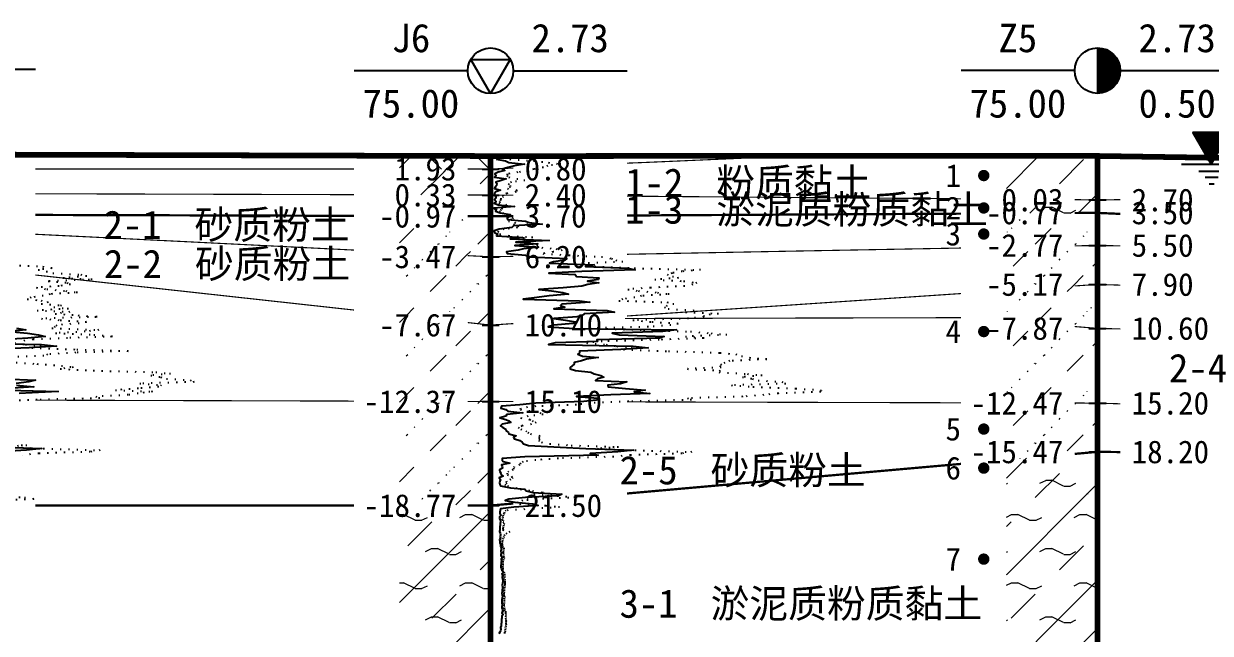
# Model space of a CAD drawing. Extents: x -37 to 3540, y -1485 to 297.
# Drawn here: x 554.8 to 659.1, y 175.8 to 229.4 of the extents above; entities that cross this region are included whole.
import ezdxf
from ezdxf.enums import TextEntityAlignment as Align

# ---------------------------------------------------------------- set-up
doc = ezdxf.new("R2010")
doc.units = 0
doc.linetypes.add('DOT', pattern=[6.35, 0, -6.35])
doc.layers.get('0').update_dxf_attribs({"linetype": 'CONTINUOUS'})
for name, color, linetype in [('CURVE', 200, 'CONTINUOUS'), ('HOLE', 41, 'CONTINUOUS'), ('SAMPLE', 1, 'CONTINUOUS'), ('STRATUM', 241, 'CONTINUOUS')]:
    doc.layers.add(name, color=color, linetype=linetype)
doc.layers.add('HATCH', color=7, linetype='CONTINUOUS', lineweight=13)
doc.styles.add('ST', font='')
doc.styles.get('ST').set_extended_font_data('SimSun')
pattern_1 = [(45, (468.7487, 0), (-4.24264, 4.24264), [10, 0]), (45, (469.8097, -3.182), (-2.12132, 6.36396), [3, -3])]
pattern_2 = [(45, (468.7487, 0), (-7e-07, 6.99998), [1.97196, -7.92754]), (45, (471.5615, 2.829), (-7e-07, 6.99998), [1.99367, -7.90583]), (45, (473.816, 5.082), (-7e-07, 6.99998), [1.81361, -8.08588]), (26.565, (468.7487, 3.5), (7, 7), [0.0965, -15.55598]), (36.8699, (469.4487, 4.2), (7, 7), [0.19775, -34.80225]), (315, (472.2487, 6.976), (6.99998, 1e-06), [0.03305, -9.86644]), (26.565, (472.2487, 0), (7, 7), [0.14475, -15.50773]), (26.565, (472.9487, 0.7), (7, 7), [0.10528, -15.5472]), (90, (473.299, 1.05), (-7, -5e-07), [0.02877, -6.97123]), (26.565, (473.6487, 1.4), (7, 7), [0.091, -31.21394]), (36.8699, (474.3487, 2.1), (7, 7), [0.11069, -34.88931]), (45, (475.0487, 2.8), (-2e-07, 6.99998), [0.10911, -9.79038]), (315, (475.663, 3.548), (6.99998, 1e-06), [0.03305, -9.86644]), (36.8699, (470.1487, 4.9), (7, 7), [0.10224, -34.89776]), (53.1301, (470.8487, 5.6), (14, 21), [0.13438, -34.86562]), (53.1301, (471.5487, 6.3), (14, 21), [0.12625, -34.87375])]
pattern_3 = [(45, (468.7487, 0), (-4.24264, 4.24264), [10, 0]), (45, (469.8097, -3.182), (-2.12132, 6.36396), [3, -3]), (26.565, (469.8228, -0.2536), (5.999823, 5.999812), [0.567, -12.849]), (0, (469.256, -0.2536), (0, 6), [0.567, -5.433]), (26.565, (467.1674, 0), (5.999823, 5.999812), [0.567, -12.849]), (0, (467.6745, 0.2536), (0, 6), [0.567, -5.433]), (153.435, (469.2558, -0.2536), (-5.999818, -5e-06), [1.134, -12.2826]), (26.565, (472.8228, 2.7464), (5.999823, 5.999812), [0.567, -12.849]), (0, (472.256, 2.7464), (0, 6), [0.567, -5.433]), (26.565, (470.1674, 3), (5.999823, 5.999812), [0.567, -12.849]), (0, (470.6745, 3.2536), (0, 6), [0.567, -5.433]), (153.435, (472.2558, 2.7464), (-5.999818, -5e-06), [1.134, -12.2826])]

# ---------------------------------------------------------------- blocks, each defined once
blk = doc.blocks.new('H_cpt_hole')
for p, q in [((-1.73, 1), (1.73, 1)), ((0, -2), (-1.73, 1)), ((1.73, 1), (0, -2))]:
    blk.add_line(p, q)
blk.add_circle((0, 0), 2)
blk = doc.blocks.new('H_sam_hole')
blk.add_line((0, 2), (0, -2))
at = {"const_width": 2}
blk.add_lwpolyline([(0, -1, 0.414214), (1, 0, 0.414214), (0, 1, 1)], format="xyb", dxfattribs=at)
blk.add_circle((0, 0), 2)
blk = doc.blocks.new('SampleSoilUndisturbed')
at = {"const_width": 0.5}
blk.add_lwpolyline([(-0.25, 0, 1), (0.25, 0, 1)], format="xyb", close=True, dxfattribs=at)
blk = doc.blocks.new('Gwl')
blk.add_lwpolyline([(0, 0, 0, 3.22, 0), (0, 2.79, 3.22, 3.22, 0)], format="xyseb")
blk.add_lwpolyline([(0, 0), (1.61, 2.79), (-1.61, 2.79)], close=True)
for points in [[(-2.63, 0), (3.61, 0)], [(3.93, 0), (4.21, 0)], [(4.53, 0), (4.8, 0)], [(5.09, 0), (9.99, 0)], [(-1.09, -0.61), (1.16, -0.61)], [(-0.54, -1.14), (0.61, -1.14)], [(-0.19, -1.74), (0.26, -1.74)]]:
    blk.add_lwpolyline(points)
at = {"style": 'ST', "width": 0.8}
blk.add_attdef('*GWL', (3.14, 0.45), '', height=2, dxfattribs=at)

msp = doc.modelspace()

# ---------------------------------------------------------------- hatches: boundary and pattern name
at = {"layer": 'HATCH'}
h = msp.add_hatch(dxfattribs=at)
h.set_pattern_fill('STT', color=50, style=0)
h.set_pattern_definition([(45, (468.7487, 0), (-2.12132, 2.12132), [10, 0]), (135, (468.7487, 0), (-2.12132, -2.12132), [10, 0])])
h.paths.add_polyline_path([(595.88, 217.75), (587.88, 217.78), (587.88, 216.61), (595.88, 216.61)])
h.paths.add_polyline_path([(586.67, 215.12), (593.37, 215.12), (593.37, 218.06), (586.67, 218.06)], flags=9)
h = msp.add_hatch(dxfattribs=at)
h.set_pattern_fill('FZNT', color=32, style=0)
h.set_pattern_definition(pattern_1)
h.paths.add_polyline_path([(595.88, 216.61), (595.13, 216.61), (587.88, 216.61), (587.88, 214.35), (595.88, 214.33)])
h.paths.add_polyline_path([(586.67, 212.84), (593.37, 212.84), (593.37, 215.77), (586.67, 215.77)], flags=9)
h.paths.add_polyline_path([(586.67, 215.12), (593.37, 215.12), (593.37, 218.06), (586.67, 218.06)], flags=9)
h = msp.add_hatch(dxfattribs=at)
h.set_pattern_fill('FZNT', color=32, style=0)
h.set_pattern_definition(pattern_1)
h.paths.add_polyline_path([(649.23, 217.76), (641.23, 217.76), (641.23, 213.96), (649.23, 213.9)])
h.paths.add_polyline_path([(640.02, 212.41), (646.71, 212.41), (646.71, 215.34), (640.02, 215.34)], flags=9)
h = msp.add_hatch(dxfattribs=at)
h.set_pattern_fill('YNFNT', color=251, style=0)
h.set_pattern_definition(pattern_3)
h.paths.add_polyline_path([(649.23, 213.9), (641.23, 213.96), (641.23, 212.71), (649.23, 212.76)])
h.paths.add_polyline_path([(638.59, 211.27), (646.71, 211.27), (646.71, 214.2), (638.59, 214.2)], flags=9)
h.paths.add_polyline_path([(640.02, 212.41), (646.71, 212.41), (646.71, 215.34), (640.02, 215.34)], flags=9)
h = msp.add_hatch(dxfattribs=at)
h.set_pattern_fill('SZFT', color=52, style=0)
h.set_pattern_definition(pattern_2)
h.paths.add_polyline_path([(595.88, 212.47), (587.88, 212.49), (587.88, 209.29), (595.88, 208.9)])
h.paths.add_polyline_path([(585.24, 207.41), (593.37, 207.41), (593.37, 210.34), (585.24, 210.34)], flags=9)
h.paths.add_polyline_path([(585.24, 210.98), (593.37, 210.98), (593.37, 213.91), (585.24, 213.91)], flags=9)
h = msp.add_hatch(dxfattribs=at)
h.set_pattern_fill('SZFT', color=52, style=0)
h.set_pattern_definition(pattern_2)
h.paths.add_polyline_path([(649.23, 212.76), (641.23, 212.71), (641.23, 209.75), (649.23, 209.9)])
h.paths.add_polyline_path([(638.59, 208.42), (646.71, 208.42), (646.71, 211.32), (638.59, 211.32)], flags=9)
h.paths.add_polyline_path([(638.59, 211.27), (646.71, 211.27), (646.71, 214.2), (638.59, 214.2)], flags=9)
h = msp.add_hatch(dxfattribs=at)
h.set_pattern_fill('SZFT', color=52, style=0)
h.set_pattern_definition(pattern_2)
h.paths.add_polyline_path([(649.23, 209.9), (641.23, 209.75), (641.23, 205.93), (649.23, 206.47)])
h.paths.add_polyline_path([(638.59, 204.98), (646.71, 204.98), (646.71, 207.9), (638.59, 207.9)], flags=9)
h.paths.add_polyline_path([(638.59, 208.42), (646.71, 208.42), (646.71, 211.32), (638.59, 211.32)], flags=9)
h = msp.add_hatch(dxfattribs=at)
h.set_pattern_fill('SZFT', color=52, style=0)
h.set_pattern_definition(pattern_2)
h.paths.add_polyline_path([(595.88, 208.9), (587.88, 209.29), (587.88, 203.78), (595.88, 202.9)])
h.paths.add_polyline_path([(585.24, 201.41), (593.37, 201.41), (593.37, 204.34), (585.24, 204.34)], flags=9)
h.paths.add_polyline_path([(585.24, 207.41), (593.37, 207.41), (593.37, 210.34), (585.24, 210.34)], flags=9)
h = msp.add_hatch(dxfattribs=at)
h.set_pattern_fill('SZFT', color=52, style=0)
h.set_pattern_definition(pattern_2)
h.paths.add_polyline_path([(649.23, 206.47), (641.23, 205.93), (641.23, 203.23), (649.23, 202.61)])
h.paths.add_polyline_path([(638.59, 201.12), (646.71, 201.12), (646.71, 204.06), (638.59, 204.06)], flags=9)
h.paths.add_polyline_path([(638.59, 204.98), (646.71, 204.98), (646.71, 207.9), (638.59, 207.9)], flags=9)
h = msp.add_hatch(dxfattribs=at)
h.set_pattern_fill('SZFT', color=52, style=0)
h.set_pattern_definition(pattern_2)
h.paths.add_polyline_path([(595.88, 202.9), (587.88, 203.78), (587.88, 196.21), (595.88, 196.18)])
h.paths.add_polyline_path([(583.81, 194.69), (593.37, 194.69), (593.37, 197.63), (583.81, 197.63)], flags=9)
h.paths.add_polyline_path([(585.24, 201.41), (593.37, 201.41), (593.37, 204.34), (585.24, 204.34)], flags=9)
h = msp.add_hatch(dxfattribs=at)
h.set_pattern_fill('SZFT', color=52, style=0)
h.set_pattern_definition(pattern_2)
h.paths.add_polyline_path([(649.23, 202.61), (641.23, 203.23), (641.23, 196.06), (649.23, 196.04)])
h.paths.add_polyline_path([(637.16, 194.56), (646.71, 194.56), (646.71, 197.47), (637.16, 197.47)], flags=9)
h.paths.add_polyline_path([(638.59, 201.12), (646.71, 201.12), (646.71, 204.06), (638.59, 204.06)], flags=9)
h = msp.add_hatch(dxfattribs=at)
h.set_pattern_fill('SZFT', color=52, style=0)
h.set_pattern_definition(pattern_2)
h.paths.add_polyline_path([(595.88, 196.18), (587.88, 196.21), (587.88, 187.04), (595.88, 187.04)])
h.paths.add_polyline_path([(583.81, 185.55), (593.37, 185.55), (593.37, 188.48), (583.81, 188.48)], flags=9)
h.paths.add_polyline_path([(583.81, 194.69), (593.37, 194.69), (593.37, 197.63), (583.81, 197.63)], flags=9)
h = msp.add_hatch(dxfattribs=at)
h.set_pattern_fill('SZFT', color=52, style=0)
h.set_pattern_definition(pattern_2)
h.paths.add_polyline_path([(649.23, 196.04), (641.23, 196.06), (641.23, 191.05), (649.23, 191.76)])
h.paths.add_polyline_path([(637.16, 190.27), (646.71, 190.27), (646.71, 193.19), (637.16, 193.19)], flags=9)
h.paths.add_polyline_path([(637.16, 194.56), (646.71, 194.56), (646.71, 197.47), (637.16, 197.47)], flags=9)
h = msp.add_hatch(dxfattribs=at)
h.set_pattern_fill('YNFNT', color=251, style=0)
h.set_pattern_definition(pattern_3)
h.paths.add_polyline_path([(649.23, 191.76), (641.23, 191.05), (641.23, 172.11), (649.23, 172.47)])
h.paths.add_polyline_path([(637.16, 170.98), (646.71, 170.98), (646.71, 173.91), (637.16, 173.91)], flags=9)
h.paths.add_polyline_path([(637.16, 190.27), (646.71, 190.27), (646.71, 193.19), (637.16, 193.19)], flags=9)
h = msp.add_hatch(dxfattribs=at)
h.set_pattern_fill('YNFNT', color=251, style=0)
h.set_pattern_definition(pattern_3)
h.paths.add_polyline_path([(595.88, 187.04), (595.13, 187.04), (587.88, 187.04), (587.88, 170.06), (595.88, 170.04)])
h.paths.add_polyline_path([(583.81, 168.55), (593.37, 168.55), (593.37, 171.48), (583.81, 171.48)], flags=9)
h.paths.add_polyline_path([(583.81, 185.55), (593.37, 185.55), (593.37, 188.48), (583.81, 188.48)], flags=9)

# ---------------------------------------------------------------- linework, layer by layer
at = {"layer": 'CURVE', "color": 30, "linetype": 'Continuous'}
for points in [[(596.37, 217.47), (597.18, 217.33), (597.5, 217.18), (598.85, 217.04), (597.99, 216.9), (597.39, 216.76), (596.89, 216.61), (597.14, 216.47), (596.56, 216.33), (596.26, 216.18), (596.37, 216.04), (596.22, 215.9), (597.25, 215.76), (596.8, 215.61), (596.33, 215.47), (596.43, 215.33), (596.39, 215.18), (596.31, 215.04), (596.24, 214.9), (596.75, 214.76), (596.34, 214.61), (596.23, 214.47), (596.26, 214.33), (596.33, 214.18), (596.35, 214.04), (596.22, 213.9), (596.37, 213.76), (596.21, 213.61), (596.55, 213.47), (597.97, 213.33), (596.18, 213.18), (596.41, 213.04), (596.31, 212.9), (596.72, 212.75), (597.61, 212.61), (597.56, 212.47), (597.34, 212.33), (597.37, 212.18), (598.94, 212.04), (599.27, 211.9), (600.43, 211.76), (597.9, 211.61), (597.74, 211.47), (596.63, 211.33), (596.19, 211.18), (596.23, 211.04), (596.5, 210.9), (596.39, 210.75), (598.69, 210.61), (597.6, 210.47), (601.02, 210.33), (598.11, 210.18), (600.03, 210.04), (598.02, 209.9), (600.1, 209.76), (598.79, 209.61), (598.3, 209.47), (597.29, 209.33), (597.35, 209.18), (598.94, 209.04), (599.37, 208.9), (602.58, 208.75), (602.4, 208.61), (601.42, 208.47), (601.07, 208.33), (604.98, 208.18), (604.22, 208.04), (607.95, 207.9), (608.6, 207.75), (603.9, 207.61), (600.99, 207.47), (603.33, 207.33), (603.43, 207.18), (605.4, 207.04), (605.37, 206.9), (604.39, 206.76), (605.4, 206.61), (604.42, 206.47), (603.9, 206.33), (602.25, 206.18), (600.12, 206.04), (601.24, 205.9), (602.22, 205.76), (602.72, 205.61), (601.03, 205.47), (599.96, 205.33), (598.74, 205.18), (603.71, 205.04), (604.6, 204.9), (602.14, 204.75), (602.03, 204.61), (602.4, 204.47), (601.43, 204.33), (606.14, 204.18), (606.76, 204.04), (604.1, 203.9), (603.94, 203.75), (603.48, 203.61), (601.43, 203.47), (602.46, 203.33), (603.36, 203.18), (603.13, 203.04), (601.42, 202.9), (600.95, 202.75), (603.26, 202.61), (612.22, 202.47), (611.03, 202.33), (606.57, 202.18), (607.19, 202.04), (611.14, 201.9), (610.72, 201.76), (605.21, 201.61), (605.27, 201.47), (601.56, 201.33), (600.97, 201.18), (608.41, 201.04), (609.73, 200.9), (607.32, 200.76), (603.69, 200.61), (603.69, 200.47), (603.54, 200.33), (603.97, 200.18), (605.34, 200.04), (604.31, 199.9), (603.88, 199.75), (603.24, 199.61), (603.22, 199.47), (603.04, 199.33), (602.87, 199.18), (602.89, 199.04), (603.36, 198.9), (604.7, 198.75), (605, 198.61), (605.56, 198.47), (605.84, 198.33), (605.29, 198.18), (605.1, 198.04), (607.87, 197.9), (607.3, 197.75), (606.18, 197.61), (606.21, 197.47), (607.75, 197.33), (609.46, 197.18), (608.5, 197.04), (609.87, 196.9), (606.46, 196.76), (603.42, 196.61), (605.35, 196.47), (605.45, 196.33), (604.07, 196.18), (599.86, 196.04), (598.45, 195.9), (596.83, 195.76), (596.79, 195.61), (597.23, 195.47), (597.41, 195.33), (598.71, 195.18), (597.32, 195.04), (597.23, 194.9), (596.69, 194.75), (597.23, 194.61), (597.49, 194.47), (597.66, 194.33), (596.91, 194.18), (596.75, 194.04), (596.96, 193.9), (597.21, 193.76), (597.26, 193.61), (597.47, 193.47), (597.49, 193.33), (598.14, 193.18), (597.89, 193.04), (597.97, 192.9), (598.46, 192.75), (598.65, 192.61), (598.77, 192.47), (599.21, 192.33), (601.99, 192.18), (604.25, 192.04), (608.43, 191.9), (607.08, 191.75), (604.64, 191.61), (605.35, 191.47), (598.89, 191.33), (596.91, 191.18), (596.91, 191.04), (597, 190.9), (597.58, 190.76), (596.84, 190.61), (596.89, 190.47), (596.93, 190.33), (596.68, 190.18), (596.69, 190.04), (596.78, 189.9), (596.8, 189.75), (597, 189.61), (596.63, 189.47), (596.74, 189.33), (596.69, 189.18), (596.66, 189.04), (596.71, 188.9), (596.76, 188.76), (597.63, 188.61), (598.9, 188.47), (599, 188.33), (599.59, 188.18), (602.15, 188.04), (601.85, 187.9), (598.94, 187.75), (597.49, 187.61), (597.16, 187.47), (598, 187.33), (599.59, 187.18), (600.07, 187.04), (597.92, 186.9), (596.75, 186.75), (596.72, 186.61), (596.69, 186.47), (596.7, 186.33), (596.8, 186.18), (596.68, 186.04), (596.66, 185.9), (596.76, 185.76), (596.75, 185.61), (596.73, 185.47), (596.72, 185.33), (596.7, 185.18), (596.7, 185.04), (596.69, 184.9), (596.66, 184.75), (596.73, 184.61), (596.75, 184.47), (596.73, 184.33), (596.75, 184.18), (596.68, 184.04), (596.69, 183.9), (596.7, 183.76), (596.74, 183.61), (596.75, 183.47), (596.83, 183.33), (596.82, 183.18), (596.78, 183.04), (596.8, 182.9), (596.77, 182.75), (596.77, 182.61), (596.92, 182.47), (596.82, 182.33), (596.83, 182.18), (596.82, 182.04), (596.8, 181.9), (596.79, 181.75), (596.77, 181.61), (596.84, 181.47), (596.88, 181.33), (597.03, 181.18), (596.88, 181.04), (596.96, 180.9), (596.89, 180.76), (596.93, 180.61), (596.96, 180.47), (596.97, 180.33), (596.93, 180.18), (596.91, 180.04), (596.93, 179.9), (596.92, 179.75), (596.91, 179.61), (596.91, 179.47), (596.88, 179.33), (596.89, 179.18), (596.94, 179.04), (596.9, 178.9), (596.86, 178.76), (596.87, 178.61), (596.88, 178.47), (596.89, 178.33), (596.88, 178.18), (596.88, 178.04), (596.93, 177.9), (596.96, 177.75), (596.88, 177.61), (596.98, 177.47), (596.87, 177.33), (596.88, 177.18), (596.84, 177.04), (596.85, 176.9), (596.84, 176.75), (596.82, 176.61), (596.81, 176.47), (596.74, 176.33), (596.78, 176.18), (596.76, 176.04), (596.69, 175.9), (596.61, 175.76)], [(554.22, 202.62), (555.03, 202.47), (553.57, 202.33), (555.19, 202.19), (556.14, 202.05), (556.72, 201.9), (555.21, 201.76), (553.27, 201.62)], [(548.97, 201.33), (556.41, 201.19), (557.73, 201.05), (555.32, 200.9), (551.69, 200.76)], [(553.1, 198.19), (555.87, 198.05), (555.3, 197.9), (554.18, 197.76)], [(554.21, 197.62), (555.75, 197.47), (553.46, 197.33)], [(553.5, 197.19), (557.87, 197.05), (554.46, 196.9)], [(552.25, 192.19), (556.43, 192.05), (555.08, 191.9), (552.64, 191.76)]]:
    msp.add_lwpolyline(points, dxfattribs=at)
at = {"layer": 'CURVE', "color": 100, "linetype": 'DOT', "ltscale": 0.1}
for points in [[(597.56, 217.47), (599.64, 217.33), (600.95, 217.18), (602.06, 217.04), (600.91, 216.9), (600.52, 216.76), (599.67, 216.61), (599.25, 216.47), (598.29, 216.33), (597.33, 216.18), (597.34, 216.04), (597.48, 215.9), (598.19, 215.76), (598.9, 215.61), (597.73, 215.47), (597.43, 215.33), (597.59, 215.18), (597.61, 215.04), (597.37, 214.9), (598.2, 214.76), (598.12, 214.61), (597.31, 214.47), (596.96, 214.33), (597, 214.18), (596.79, 214.04), (596.77, 213.9), (596.71, 213.76), (596.61, 213.61), (597.31, 213.47), (596.83, 213.33), (596.92, 213.18), (596.85, 213.04), (596.63, 212.9), (596.92, 212.75), (597.32, 212.61), (597.45, 212.47), (597.86, 212.33), (597.75, 212.18), (597.45, 212.04), (598.06, 211.9), (597.9, 211.76), (598.32, 211.61), (598.24, 211.47), (597.06, 211.33), (596.56, 211.18), (596.48, 211.04), (596.68, 210.9), (597.47, 210.75), (599.59, 210.61), (598.08, 210.47), (599.71, 210.33), (599.3, 210.18), (599.84, 210.04), (600.04, 209.9), (599.65, 209.76), (601.65, 209.61), (602.18, 209.47), (601.37, 209.33), (600.49, 209.18), (602.78, 209.04), (605.63, 208.9), (606.51, 208.75), (606.89, 208.61), (607.51, 208.47), (604.11, 208.33), (603.86, 208.18), (605.02, 208.04), (608.51, 207.9), (614.34, 207.75), (612.73, 207.61), (611.83, 207.47), (611.4, 207.33), (611.86, 207.18), (612.39, 207.04), (610.32, 206.9), (612.85, 206.76), (614.01, 206.61), (613.66, 206.47), (612.95, 206.33), (609.95, 206.18), (607.95, 206.04), (608.88, 205.9), (610.55, 205.76), (611.57, 205.61), (609.16, 205.47), (608.57, 205.33), (607.5, 205.18), (607.16, 205.04), (611.38, 204.9), (611.99, 204.75), (611.39, 204.61), (611.17, 204.47), (611.49, 204.33), (613.78, 204.18), (613.02, 204.04), (615.91, 203.9), (614.62, 203.75), (614.63, 203.61), (613.29, 203.47), (608.4, 203.33), (610.06, 203.18), (612.37, 203.04), (611.73, 202.9), (609.75, 202.75), (604.62, 202.61), (609.33, 202.47), (613.45, 202.33), (615.26, 202.18), (616.65, 202.04), (613.01, 201.9), (614.66, 201.76), (610.7, 201.61), (605.69, 201.47), (604.34, 201.33), (606.04, 201.18), (607, 201.04), (608.37, 200.9), (607.56, 200.76), (611.51, 200.61), (616.04, 200.47), (617.43, 200.33), (617.93, 200.18), (618.62, 200.04), (620.16, 199.9), (616.92, 199.75), (616.46, 199.61), (616.17, 199.47), (616.01, 199.33), (616.16, 199.18), (613.19, 199.04), (616.06, 198.9), (615.96, 198.75), (618.46, 198.61), (619.75, 198.47), (618.01, 198.33), (618.9, 198.18), (619.39, 198.04), (621.48, 197.9), (621.82, 197.75), (617.05, 197.61), (618.94, 197.47), (622.71, 197.33), (624.93, 197.18), (624.9, 197.04), (621.16, 196.9), (619.91, 196.76), (618.04, 196.61), (613.18, 196.47), (613.53, 196.33), (608.02, 196.18), (604.63, 196.04), (603.43, 195.9), (599.86, 195.76), (598.49, 195.61), (598.51, 195.47), (599.48, 195.33), (600.22, 195.18), (600.5, 195.04), (599.2, 194.9), (598.52, 194.75), (599.32, 194.61), (599.54, 194.47), (599.89, 194.33), (599.48, 194.18), (598.63, 194.04), (598.32, 193.9), (598.54, 193.76), (598.97, 193.61), (599.17, 193.47), (599.39, 193.33), (600.21, 193.18), (600.13, 193.04), (600.2, 192.9), (600.08, 192.75), (600.35, 192.61), (601.08, 192.47), (602.96, 192.33), (607.12, 192.18), (605.24, 192.04), (608.57, 191.9), (613.57, 191.75), (612.69, 191.61), (608.18, 191.47), (606.7, 191.33), (601.84, 191.18), (599.87, 191.04), (598.75, 190.9), (598.54, 190.76), (598.45, 190.61), (597.95, 190.47), (597.91, 190.33), (597.88, 190.18), (597.45, 190.04), (597.33, 189.9), (597.36, 189.75), (597.72, 189.61), (597.85, 189.47), (597.67, 189.33), (597.24, 189.18), (597.31, 189.04), (597.14, 188.9), (597.36, 188.76), (598.09, 188.61), (598.49, 188.47), (599.57, 188.33), (600.49, 188.18), (599.68, 188.04), (601.74, 187.9), (603.49, 187.75), (599.91, 187.61), (598.73, 187.47), (598.2, 187.33), (598.43, 187.18), (600.75, 187.04), (601.95, 186.9), (599.63, 186.75), (597.23, 186.61), (597.1, 186.47), (597.07, 186.33), (597, 186.18), (596.96, 186.04), (596.91, 185.9), (596.99, 185.76), (596.96, 185.61), (597.1, 185.47), (597.03, 185.33), (597, 185.18), (596.96, 185.04), (596.94, 184.9), (597.56, 184.75), (597.31, 184.61), (597.14, 184.47), (597.06, 184.33), (596.98, 184.18), (596.94, 184.04), (596.9, 183.9), (596.88, 183.76), (596.89, 183.61), (596.91, 183.47), (597.04, 183.33), (597.03, 183.18), (597, 183.04), (597, 182.9), (596.98, 182.75), (597.02, 182.61), (597.07, 182.47), (597.02, 182.33), (596.95, 182.18), (596.97, 182.04), (596.97, 181.9), (596.94, 181.75), (596.95, 181.61), (596.95, 181.47), (596.94, 181.33), (597.06, 181.18), (597.1, 181.04), (597.11, 180.9), (597.09, 180.76), (597.13, 180.61), (597.1, 180.47), (597.14, 180.33), (597.14, 180.18), (597.13, 180.04), (597.1, 179.9), (597.09, 179.75), (597.09, 179.61), (597.08, 179.47), (597.04, 179.33), (597.03, 179.18), (597.15, 179.04), (597.07, 178.9), (597.08, 178.76), (597.09, 178.61), (597.09, 178.47), (597.04, 178.33), (597.06, 178.18), (597.07, 178.04), (597.11, 177.9), (597.19, 177.75), (597.2, 177.61), (597.21, 177.47), (597.22, 177.33), (597.19, 177.18), (597.22, 177.04), (597.24, 176.9), (597.22, 176.75), (597.24, 176.61), (597.22, 176.47), (597.19, 176.33), (597.17, 176.18), (597.16, 176.04), (597.12, 175.9), (597.11, 175.76)], [(553.02, 208.19), (556.51, 208.05), (557.34, 207.9), (556.13, 207.76), (556.83, 207.62), (557.4, 207.47), (559.86, 207.33), (560.39, 207.19), (558.32, 207.05), (560.85, 206.9), (557.01, 206.76), (558.66, 206.62), (558.95, 206.47), (557.95, 206.33), (555.95, 206.19), (556.88, 206.05), (558.55, 205.9), (559.57, 205.76), (557.16, 205.62), (556.57, 205.48), (555.5, 205.33), (555.16, 205.19), (556.38, 205.05), (556.99, 204.9), (556.39, 204.76), (558.17, 204.62), (557.49, 204.48), (558.78, 204.33), (556.02, 204.19), (558.91, 204.05), (557.62, 203.9), (559.63, 203.76), (561.29, 203.62), (556.4, 203.47), (558.06, 203.33), (560.37, 203.19), (559.73, 203.05), (557.75, 202.9), (557.62, 202.76), (557.33, 202.62), (561.45, 202.47), (560.26, 202.33), (557.65, 202.19), (561.01, 202.05), (562.66, 201.9), (558.7, 201.76), (555.69, 201.62), (554.34, 201.47)], [(554.04, 201.33), (555, 201.19), (556.37, 201.05), (555.56, 200.9), (559.51, 200.76), (564.04, 200.62), (559.43, 200.48), (556.93, 200.33), (556.62, 200.19), (553.16, 200.05)], [(554.17, 199.62), (556.01, 199.48), (558.16, 199.33), (559.19, 199.19), (558.06, 199.05), (560.96, 198.9), (566.46, 198.76), (567.75, 198.62), (566.01, 198.47), (566.9, 198.33), (567.39, 198.19), (569.48, 198.05), (569.82, 197.9), (565.05, 197.76), (566.94, 197.62), (566.71, 197.47), (564.93, 197.33), (562.9, 197.19), (566.16, 197.05), (564.91, 196.9), (564.04, 196.76), (561.18, 196.62), (561.53, 196.47), (556.02, 196.33), (552.63, 196.19)], [(550.96, 192.48), (555.12, 192.33), (553.24, 192.19), (556.57, 192.05), (561.57, 191.9), (560.69, 191.76), (556.18, 191.62), (554.7, 191.47)], [(551.49, 187.9), (554.91, 187.76), (555.73, 187.62), (553.2, 187.48)]]:
    msp.add_lwpolyline(points, dxfattribs=at)
at = {"layer": 'HOLE', "linetype": 'Continuous'}
for points in [[(545.88, 225.4), (555.88, 225.4)], [(593.88, 225.25), (583.88, 225.25)], [(597.88, 225.25), (607.88, 225.25)], [(647.23, 225.26), (637.23, 225.26)], [(651.23, 225.26), (661.23, 225.26)], [(595.13, 216.61), (596.63, 216.61)], [(595.13, 214.33), (596.63, 214.33)], [(648.48, 213.9), (649.98, 213.9)], [(648.48, 212.76), (649.98, 212.76)], [(595.13, 212.47), (596.63, 212.47)], [(648.48, 209.9), (649.98, 209.9)], [(595.13, 208.9), (596.63, 208.9)], [(648.48, 206.47), (649.98, 206.47)], [(595.13, 202.9), (596.63, 202.9)], [(648.48, 202.61), (649.98, 202.61)], [(595.13, 196.18), (596.63, 196.18)], [(648.48, 196.04), (649.98, 196.04)], [(648.48, 191.76), (649.98, 191.76)], [(595.13, 187.04), (596.63, 187.04)]]:
    msp.add_lwpolyline(points, dxfattribs=at)
at = {"layer": 'HOLE', "linetype": 'Continuous', "const_width": 0.5}
for points in [[(595.88, 217.75), (595.88, 111.91)], [(649.23, 217.76), (649.23, 110.61)]]:
    msp.add_lwpolyline(points, dxfattribs=at)
at = {"layer": 'STRATUM', "linetype": 'Continuous'}
for points, const_width in [([(541.88, 217.9), (543.88, 217.9), (555.88, 217.87)], 0.5), ([(555.88, 217.87), (593.88, 217.76)], 0.5), ([(593.88, 217.76), (595.88, 217.75), (607.88, 217.76)], 0.5), ([(607.88, 217.76), (649.23, 217.76), (692.19, 217.1), (723.98, 217.45), (768.53, 217.25), (813.62, 217.2), (833.62, 217.2)], 0.5), ([(607.88, 217.13), (609.22, 217.18), (622.55, 217.76)], 0.1), ([(555.88, 216.62), (569.88, 216.62), (583.88, 216.61)], 0.1), ([(593.88, 216.61), (595.88, 216.61), (597.88, 216.7)], 0.1), ([(555.88, 214.44), (569.88, 214.4), (583.88, 214.36)], 0.1), ([(593.88, 214.33), (595.88, 214.33), (597.88, 214.31)], 0.1), ([(607.88, 214.23), (622.55, 214.11), (637.23, 214)], 0.1), ([(647.23, 213.92), (649.23, 213.9), (651.23, 213.92)], 0.1), ([(607.88, 212.53), (622.55, 212.61), (637.23, 212.69)], 0.2), ([(647.23, 212.75), (649.23, 212.76), (651.23, 212.67)], 0.2), ([(555.88, 212.58), (569.88, 212.54), (583.88, 212.5)], 0.2), ([(593.88, 212.47), (595.88, 212.47), (597.88, 212.48)], 0.2), ([(555.88, 210.88), (569.88, 210.19), (583.88, 209.49)], 0.1), ([(607.88, 209.12), (622.55, 209.4), (637.23, 209.67)], 0.1), ([(647.23, 209.86), (649.23, 209.9), (651.23, 209.86)], 0.1), ([(593.88, 209), (595.88, 208.9), (597.88, 208.94)], 0.1), ([(555.88, 207.3), (569.88, 205.76), (583.88, 204.22)], 0.1), ([(647.23, 206.34), (649.23, 206.47), (651.23, 206.41)], 0.1), ([(607.88, 203.7), (622.55, 204.68), (637.23, 205.67)], 0.1), ([(607.71, 203.48), (637.23, 203.55), (637.23, 203.55)], 0.1), ([(593.88, 203.12), (595.88, 202.9), (597.88, 203.03)], 0.1), ([(647.23, 202.77), (649.23, 202.61), (651.23, 202.56)], 0.1), ([(555.88, 196.3), (569.88, 196.26), (583.88, 196.22)], 0.1), ([(593.88, 196.19), (595.88, 196.18), (597.88, 196.18)], 0.1), ([(607.88, 196.15), (622.55, 196.11), (637.23, 196.07)], 0.1), ([(647.23, 196.05), (649.23, 196.04), (651.23, 195.98)], 0.1), ([(647.23, 191.58), (649.23, 191.76), (651.23, 191.74)], 0.2), ([(607.88, 188.1), (622.55, 189.4), (637.23, 190.7)], 0.2), ([(555.88, 187.05), (569.88, 187.04), (583.88, 187.04)], 0.2), ([(593.88, 187.04), (595.88, 187.04), (597.88, 187.22)], 0.2)]:
    msp.add_lwpolyline(points, dxfattribs=dict(at, const_width=const_width))

# ---------------------------------------------------------------- block references
at = {"layer": 'CURVE'}
msp.add_blockref('Gwl', (659.23, 217.04), dxfattribs=at).add_auto_attribs({'*GWL': '0.50'})
at = {"layer": 'HOLE'}
for name, p in [('H_cpt_hole', (595.88, 225.25)), ('H_sam_hole', (649.23, 225.26))]:
    msp.add_blockref(name, p, dxfattribs=at)
at = {"layer": 'SAMPLE'}
for p in [(639.23, 216.04), (639.23, 213.19), (639.23, 210.9), (639.23, 202.33), (639.23, 193.76), (639.23, 190.33), (639.23, 182.33)]:
    msp.add_blockref('SampleSoilUndisturbed', p, dxfattribs=at)

# ---------------------------------------------------------------- texts
at = {"layer": 'HOLE', "style": 'ST'}
for s, p in [('J6', (588.88, 228.13)), ('2.73', (602.88, 228.13)), ('Z5', (642.23, 228.13)), ('2.73', (656.23, 228.13)), ('75.00', (588.88, 222.38)), ('75.00', (642.23, 222.38)), ('0.50', (656.23, 222.38))]:
    msp.add_text(s, height=2.5, dxfattribs=at).set_placement(p, align=Align.MIDDLE_CENTER)
for s, p in [('1.93', (592.88, 216.61)), ('0.33', (592.88, 214.33)), ('0.03', (646.23, 213.9)), ('-0.97', (592.88, 212.47)), ('-0.77', (646.23, 212.76)), ('-2.77', (646.23, 209.9)), ('-3.47', (592.88, 208.9)), ('-5.17', (646.23, 206.47)), ('-7.67', (592.88, 202.9)), ('-7.87', (646.23, 202.61)), ('-12.37', (592.88, 196.18)), ('-12.47', (646.23, 196.04)), ('-15.47', (646.23, 191.76)), ('-18.77', (592.88, 187.04))]:
    msp.add_text(s, height=2, dxfattribs=at).set_placement(p, align=Align.MIDDLE_RIGHT)
for s, p in [('0.80', (598.88, 216.61)), ('2.40', (598.88, 214.33)), ('2.70', (652.23, 213.9)), ('3.70', (598.88, 212.47)), ('3.50', (652.23, 212.76)), ('5.50', (652.23, 209.9)), ('6.20', (598.88, 208.9)), ('7.90', (652.23, 206.47)), ('10.40', (598.88, 202.9)), ('10.60', (652.23, 202.61)), ('15.10', (598.88, 196.18)), ('15.20', (652.23, 196.04)), ('18.20', (652.23, 191.76)), ('21.50', (598.88, 187.04))]:
    msp.add_text(s, height=2, dxfattribs=at).set_placement(p, align=Align.MIDDLE_LEFT)
at = {"layer": 'SAMPLE', "style": 'ST'}
for s, p in [('1', (637.23, 216.04)), ('2', (637.23, 213.19)), ('3', (637.23, 210.9)), ('4', (637.23, 202.33)), ('5', (637.23, 193.76)), ('6', (637.23, 190.33)), ('7', (637.23, 182.33))]:
    msp.add_text(s, height=2, dxfattribs=at).set_placement(p, align=Align.MIDDLE_RIGHT)
at = {"layer": 'STRATUM', "style": 'ST'}
for s, p in [('粉质黏土', (615.72, 215.42)), ('1-2', (607.72, 215.42)), ('1-3', (607.72, 213.06)), ('淤泥质粉质黏土', (615.72, 213.06)), ('2-1', (561.86, 211.72)), ('砂质粉土', (569.86, 211.72)), ('砂质粉土', (569.9, 208.28)), ('2-2', (561.9, 208.28)), ('2-4', (655.51, 199.13)), ('2-5', (607.22, 190.15)), ('砂质粉土', (615.22, 190.15)), ('3-1', (607.22, 178.43)), ('淤泥质粉质黏土', (615.22, 178.43))]:
    msp.add_text(s, height=2.5, dxfattribs=at).set_placement(p, align=Align.MIDDLE_LEFT)

doc.saveas('drawing.dxf')
